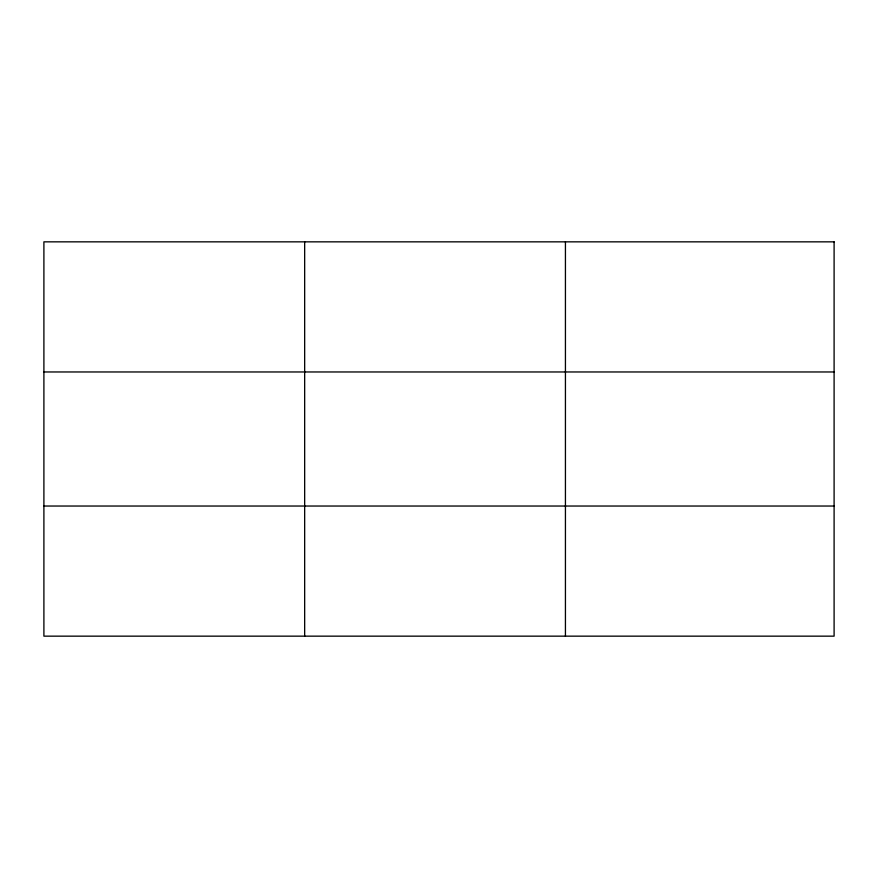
<?xml version="1.0" encoding="UTF-8"?>
<svg xmlns="http://www.w3.org/2000/svg" width="878" height="878" viewBox="0 0 878 878"><rect width="100%" height="100%" fill="white"/><g stroke="black" fill="none" stroke-linecap="round" stroke-linejoin="round"><path stroke-width="1.32" d="M304.666 241.845L304.666 636.155M565.432 241.845L565.432 636.155M43.9 371.965L834.1 371.965M43.9 506.035L834.1 506.035M834.1 241.845L834.1 636.155L43.9 636.155L43.9 241.845L834.1 241.845"/></g></svg>
